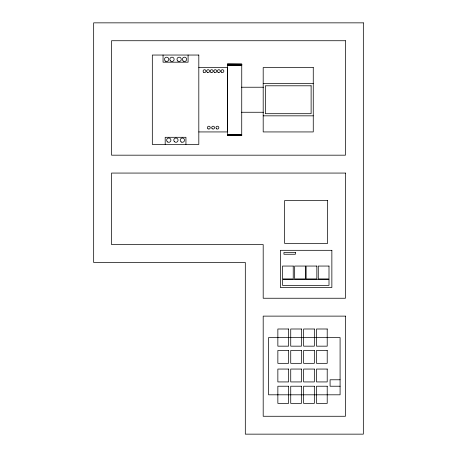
<?xml version="1.0" encoding="UTF-8"?>
<svg xmlns="http://www.w3.org/2000/svg" width="457" height="457" viewBox="0 0 457 457"><rect width="100%" height="100%" fill="white"/><g stroke="black" fill="none" stroke-linecap="round" stroke-linejoin="round"><path stroke-width="0.69" d="M227.449 64.083L227.42 135.632L241.724 135.626L241.753 64.089L227.449 64.083L241.753 64.157M227.449 64.203L241.753 64.3M227.449 64.397L241.753 64.403M227.449 64.523L241.753 64.528M227.449 64.666L241.753 64.671M227.449 64.82L241.753 64.825M227.449 64.985L241.753 64.991M227.449 65.162L241.753 65.168M227.449 65.345L241.753 65.351M198.812 67.556L227.426 67.556L227.426 131.936L198.812 131.936M263.192 83.648L313.262 83.648M241.336 87.23L263.415 87.23M241.336 112.262L263.415 112.262M263.192 115.838L313.262 115.838M227.42 134.392L241.724 134.398M227.42 134.575L241.724 134.581M227.42 134.752L241.724 134.758M227.42 134.918L241.724 134.924M227.42 135.072L241.724 135.078M227.42 135.215L241.724 135.221M227.42 135.341L241.724 135.346M227.42 135.443L241.724 135.449M227.42 135.558L241.724 135.529M277.765 337.586L268.556 337.586L268.556 394.808L277.765 394.808M277.856 337.586L340.088 337.586L340.088 394.808L277.856 394.808M340.088 379.784L330.074 379.784L330.074 386.222L340.088 386.222M188.084 55.04L188.084 62.192L163.052 62.192L163.052 55.04M185.942 144.452L185.942 137.3L165.194 137.3L165.194 144.452M363.332 22.85L93.668 22.85L93.668 262.478L245.312 262.478L245.312 434.15L363.332 434.15L363.332 22.85M345.452 40.73L111.548 40.73L111.548 155.18L345.452 155.18L345.452 40.73M198.812 55.04L152.318 55.04L152.318 144.452L198.812 144.452L198.812 55.04M313.262 67.556L263.192 67.556L263.192 131.936L313.262 131.936L313.262 67.556M311.12 85.796L265.34 85.796L265.34 113.696L311.12 113.696L311.12 85.796M345.452 173.066L111.548 173.066L111.548 244.592L263.192 244.592L263.192 298.244L345.452 298.244L345.452 173.066M327.572 200.52L284.654 200.52L284.654 243.438L327.572 243.438L327.572 200.52M331.862 250.316L280.358 250.316L280.358 287.51L331.862 287.51L331.862 250.316M295.382 252.464L283.934 252.464L283.934 254.252L295.382 254.252L295.382 252.464M293.234 266.054L282.506 266.054L282.506 278.93L293.234 278.93L293.234 266.054M305.396 266.054L294.668 266.054L294.668 278.93L305.396 278.93L305.396 266.054M316.838 266.054L306.11 266.054L306.11 278.93L316.838 278.93L316.838 266.054M329 266.054L318.272 266.054L318.272 278.93L329 278.93L329 266.054M329 279.644L282.506 279.644L282.506 285.368L329 285.368L329 279.644M345.452 316.124L263.192 316.124L263.192 416.27L345.452 416.27L345.452 316.124M288.584 329L277.856 329L277.856 346.166L288.584 346.166L288.584 329M301.46 329L290.732 329L290.732 346.166L301.46 346.166L301.46 329M314.336 329L303.608 329L303.608 346.166L314.336 346.166L314.336 329M327.212 329L316.484 329L316.484 346.166L327.212 346.166L327.212 329M288.584 350.462L277.856 350.462L277.856 363.332L288.584 363.332L288.584 350.462M301.46 350.462L290.732 350.462L290.732 363.332L301.46 363.332L301.46 350.462M314.336 350.462L303.608 350.462L303.608 363.332L314.336 363.332L314.336 350.462M327.212 350.462L316.484 350.462L316.484 363.332L327.212 363.332L327.212 350.462M288.584 369.056L277.856 369.056L277.856 381.932L288.584 381.932L288.584 369.056M301.46 369.056L290.732 369.056L290.732 381.932L301.46 381.932L301.46 369.056M314.336 369.056L303.608 369.056L303.608 381.932L314.336 381.932L314.336 369.056M327.212 369.056L316.484 369.056L316.484 381.932L327.212 381.932L327.212 369.056M288.584 386.222L277.856 386.222L277.856 403.394L288.584 403.394L288.584 386.222M301.46 386.222L290.732 386.222L290.732 403.394L301.46 403.394L301.46 386.222M314.336 386.222L303.608 386.222L303.608 403.394L314.336 403.394L314.336 386.222M327.212 386.222L316.484 386.222L316.484 403.394L327.212 403.394L327.212 386.222M208.038 128.834A1.428 1.428 0 0 0 210.254 127.732A1.428 1.428 0 0 0 208.192 126.361A1.428 1.428 0 0 0 208.038 128.834M212.111 128.651A1.428 1.428 0 0 0 214.504 128.011A1.428 1.428 0 0 0 212.751 126.258A1.428 1.428 0 0 0 212.111 128.651M214.55 72.372A1.428 1.428 0 0 0 216.698 71.132A1.428 1.428 0 0 0 214.55 69.892A1.428 1.428 0 0 0 214.55 72.372M218.126 72.372A1.428 1.428 0 0 0 220.274 71.132A1.428 1.428 0 0 0 218.126 69.892A1.428 1.428 0 0 0 218.126 72.372M207.398 72.372A1.428 1.428 0 0 0 209.546 71.132A1.428 1.428 0 0 0 207.398 69.892A1.428 1.428 0 0 0 207.398 72.372M203.713 72.303A1.428 1.428 0 0 0 205.964 71.263A1.428 1.428 0 0 0 203.936 69.835A1.428 1.428 0 0 0 203.713 72.303M210.974 72.372A1.428 1.428 0 0 0 213.122 71.132A1.428 1.428 0 0 0 210.974 69.892A1.428 1.428 0 0 0 210.974 72.372M216.698 128.88A1.428 1.428 0 0 0 218.846 127.64A1.428 1.428 0 0 0 216.698 126.4A1.428 1.428 0 0 0 216.698 128.88M221.411 72.143A1.428 1.428 0 0 0 223.804 71.503A1.428 1.428 0 0 0 222.051 69.75A1.428 1.428 0 0 0 221.411 72.143M174.443 141.71A2.148 2.148 0 0 0 178.007 140.67A2.148 2.148 0 0 0 175.328 138.1A2.148 2.148 0 0 0 174.443 141.71M170.575 60.947A2.148 2.148 0 0 0 174.094 59.747A2.148 2.148 0 0 0 171.301 57.296A2.148 2.148 0 0 0 170.575 60.947M165.457 61.129A2.148 2.148 0 0 0 168.77 59.439A2.148 2.148 0 0 0 165.651 57.422A2.148 2.148 0 0 0 165.457 61.129M183.251 61.072A2.148 2.148 0 0 0 186.645 59.547A2.148 2.148 0 0 0 183.628 57.371A2.148 2.148 0 0 0 183.251 61.072M181.286 142.013A2.148 2.148 0 0 0 184.508 140.168A2.148 2.148 0 0 0 181.298 138.3A2.148 2.148 0 0 0 181.286 142.013M177.876 61.061A2.148 2.148 0 0 0 181.275 59.559A2.148 2.148 0 0 0 178.276 57.365A2.148 2.148 0 0 0 177.876 61.061M167.622 141.973A2.148 2.148 0 0 0 170.918 140.253A2.148 2.148 0 0 0 167.782 138.26A2.148 2.148 0 0 0 167.622 141.973"/></g></svg>
